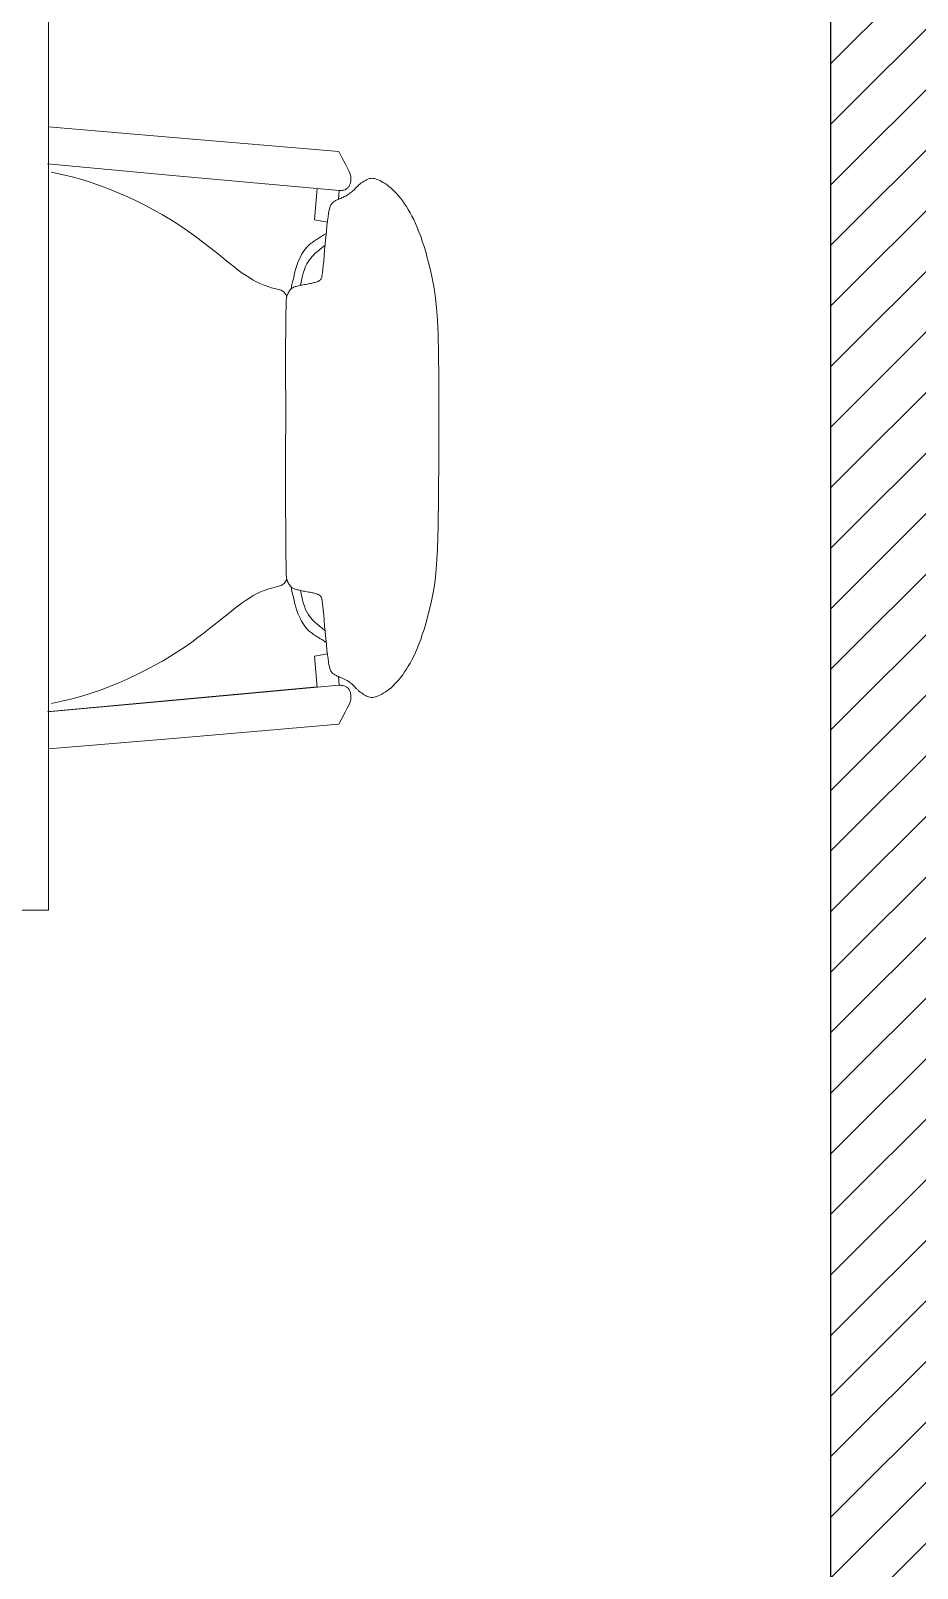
# Model space of a CAD drawing. Header units: millimetres. Extents: x 5985 to 6342, y 1020 to 1088.
# Drawn here: x 6202.399 to 6203.056, y 1072.918 to 1074.057 of the extents above; entities that cross this region are included whole.
import ezdxf

# ---------------------------------------------------------------- set-up
doc = ezdxf.new("R2010")
doc.units = ezdxf.units.MM
doc.layers.add('07_CIVIL VISTAS MEDIA', color=251, linetype='Continuous', lineweight=5)
doc.layers.add('MISC MUEBLES', color=143, linetype='Continuous', lineweight=9)
doc.layers.add('Paredes', color=250, linetype='Continuous')
pattern_1 = [(45, (5258.260476, 1146.36072), (-0.0224506403, 0.0224506403), [])]

msp = doc.modelspace()

# ---------------------------------------------------------------- hatches: boundary and pattern name
at = {"layer": '07_CIVIL VISTAS MEDIA'}
h = msp.add_hatch(dxfattribs=at)
h.set_pattern_fill('ANSI31', color=18, scale=0.01)
h.set_pattern_definition(pattern_1)
h.paths.add_polyline_path([(6207.0921, 1076.2347), (6205.9917, 1076.2347), (6205.9917, 1075.2347), (6206.0917, 1075.2347), (6206.0917, 1076.0347), (6207.0921, 1076.0347)])
h.paths.add_polyline_path([(6209.5917, 1074.4599), (6209.3917, 1074.4599), (6209.3917, 1072.185), (6209.5917, 1072.185)])
h.paths.add_polyline_path([(6213.4102, 1070.7347), (6212.9917, 1070.7347), (6212.9917, 1072.9774), (6212.9808, 1072.9774, -0.414214), (6212.976, 1072.9822), (6212.976, 1073.0538), (6212.9855, 1073.0538), (6212.9855, 1072.987), (6212.9917, 1072.987), (6212.9917, 1073.8347), (6212.8917, 1073.8347), (6212.8917, 1070.7347), (6211.8432, 1070.7347), (6211.8432, 1070.4347), (6213.4102, 1070.4347)])
h.paths.add_polyline_path([(6212.0032, 1070.5947), (6212.0032, 1070.6347), (6213.2502, 1070.6347), (6213.2502, 1070.5947)], flags=16)
h.paths.add_polyline_path([(6210.2432, 1070.7347), (6209.5917, 1070.7347), (6209.5917, 1071.085), (6209.3917, 1071.085), (6209.3917, 1070.7347), (6208.6762, 1070.7347), (6208.6762, 1070.4347), (6210.2432, 1070.4347)])
h.paths.add_polyline_path([(6210.0832, 1070.6347), (6210.0832, 1070.5947), (6208.8162, 1070.5947), (6208.8162, 1070.6347)], flags=16)
h.paths.add_polyline_path([(6205.1917, 1076.2347), (6204.9917, 1076.2347), (6204.9917, 1076.0347), (6205.0917, 1076.0347), (6205.0917, 1075.2347), (6205.1917, 1075.2347)])
h.paths.add_polyline_path([(6205.174, 1075.4187), (6205.1848, 1075.4187), (6205.1848, 1075.3381, -1), (6205.174, 1075.3381)], flags=16)
h.paths.add_polyline_path([(6203.9917, 1076.2347), (6201.6921, 1076.2347), (6201.6921, 1076.0347), (6202.9917, 1076.0347), (6202.9917, 1075.0599), (6203.1917, 1075.0599), (6203.1917, 1076.0347), (6203.9917, 1076.0347)])
h.paths.add_polyline_path([(6200.6921, 1076.2347), (6199.5917, 1076.2347), (6199.5917, 1075.2347), (6199.6917, 1075.2347), (6199.6917, 1076.0347), (6200.6921, 1076.0347)])
h.paths.add_polyline_path([(6198.7917, 1076.2347), (6198.5917, 1076.2347), (6198.5917, 1076.0347), (6198.6917, 1076.0347), (6198.6917, 1075.2347), (6198.7917, 1075.2347), (6198.7917, 1075.3328), (6198.7794, 1075.3328, -0.414214), (6198.774, 1075.3381), (6198.774, 1075.4187), (6198.7848, 1075.4187), (6198.7848, 1075.3435), (6198.7917, 1075.3435)])
h.paths.add_polyline_path([(6200.7422, 1070.7347), (6199.6917, 1070.7347), (6199.6917, 1073.8347), (6199.5917, 1073.8347), (6199.5917, 1072.987), (6199.5978, 1072.987), (6199.5978, 1073.0538), (6199.6074, 1073.0538), (6199.6074, 1072.9822, -0.414214), (6199.6026, 1072.9774), (6199.5917, 1072.9774), (6199.5917, 1070.7347), (6199.1752, 1070.7347), (6199.1752, 1070.4347), (6200.7422, 1070.4347)])
h.paths.add_polyline_path([(6200.5822, 1070.6347), (6200.5822, 1070.5947), (6199.3352, 1070.5947), (6199.3352, 1070.6347)], flags=16)
h = msp.add_hatch(dxfattribs=at)
h.set_pattern_fill('ANSI31', color=18, scale=0.01)
h.set_pattern_definition(pattern_1)
h.paths.add_polyline_path([(6196.5917, 1071.2847), (6195.4917, 1071.2847), (6195.4917, 1071.2347), (6195.4917, 1071.1847), (6195.4917, 1071.0847), (6196.4917, 1071.0847), (6196.4917, 1070.4347), (6196.7917, 1070.4347), (6197.5752, 1070.4347), (6197.5752, 1070.7347), (6196.7917, 1070.7347), (6196.7917, 1071.0861), (6196.6917, 1071.0861), (6196.6917, 1070.6347), (6197.4152, 1070.6347), (6197.4152, 1070.5947), (6196.6517, 1070.5947), (6196.6517, 1071.0861), (6196.5917, 1071.0861)])
h.paths.add_polyline_path([(6203.9092, 1070.7347), (6203.1917, 1070.7347), (6203.1917, 1071.085), (6202.9917, 1071.085), (6202.9917, 1070.7347), (6202.3422, 1070.7347), (6202.3422, 1070.4347), (6203.9092, 1070.4347)])
h.paths.add_polyline_path([(6202.5022, 1070.5947), (6202.5022, 1070.6347), (6203.7492, 1070.6347), (6203.7492, 1070.5947)], flags=16)
h.paths.add_polyline_path([(6203.1917, 1074.4599), (6202.9917, 1074.4599), (6202.9917, 1072.185), (6203.1917, 1072.185)])
h.paths.add_polyline_path([(6196.9937, 1074.4347), (6196.9937, 1074.8347), (6197.4917, 1074.8347), (6197.4917, 1074.4347), (6196.9952, 1074.4347)], flags=17)
h.paths.add_polyline_path([(6196.7917, 1074.4347), (6196.7917, 1074.4599), (6196.5917, 1074.4599), (6196.5917, 1072.185), (6196.7917, 1072.185), (6196.7917, 1074.3347), (6198.6917, 1074.3347), (6198.6917, 1073.7347), (6198.7917, 1073.7347), (6198.7917, 1073.7646), (6198.7917, 1074.5347), (6198.7617, 1074.5347), (6198.7617, 1073.9347), (6198.7217, 1073.9347), (6198.7217, 1074.5347), (6198.6917, 1074.5347), (6198.6917, 1074.4347), (6197.5917, 1074.4347), (6197.5917, 1074.9347), (6196.7917, 1074.9347), (6196.7917, 1074.8347), (6196.9937, 1074.8347), (6196.9937, 1074.4347)])

# ---------------------------------------------------------------- linework, layer by layer
at = {"layer": 'MISC MUEBLES'}
for p in [(6202.4117, 1074.1055), (6201.0117, 1073.4055)]:
    msp.add_line(p, (6202.4117, 1073.4055), dxfattribs=at)
at = {"layer": 'MISC MUEBLES', "linetype": 'Continuous'}
for p, q in [((6202.5041, 1073.9783), (6202.4117, 1073.9861)), ((6202.6269, 1073.9679), (6202.5041, 1073.9783)), ((6202.6295, 1073.963), (6202.6269, 1073.9679)), ((6202.4109, 1073.9587), (6202.5037, 1073.9502)), ((6202.6316, 1073.959), (6202.6295, 1073.963)), ((6202.6332, 1073.9559), (6202.6316, 1073.959)), ((6202.6343, 1073.9536), (6202.6332, 1073.9559)), ((6202.635, 1073.9519), (6202.6343, 1073.9536)), ((6202.4217, 1073.9508), (6202.414, 1073.9525)), ((6202.4292, 1073.949), (6202.4217, 1073.9508)), ((6202.4363, 1073.947), (6202.4292, 1073.949)), ((6202.4433, 1073.9449), (6202.4363, 1073.947)), ((6202.4502, 1073.9425), (6202.4433, 1073.9449)), ((6202.457, 1073.9399), (6202.4502, 1073.9425)), ((6202.5037, 1073.9502), (6202.6271, 1073.9389)), ((6202.6342, 1073.9416), (6202.6345, 1073.942)), ((6202.6345, 1073.942), (6202.6347, 1073.9424)), ((6202.6347, 1073.9424), (6202.6349, 1073.9428)), ((6202.6349, 1073.9428), (6202.6351, 1073.9433)), ((6202.6355, 1073.9505), (6202.635, 1073.9519)), ((6202.6351, 1073.9433), (6202.6353, 1073.9438)), ((6202.6353, 1073.9438), (6202.6355, 1073.9444)), ((6202.6357, 1073.9495), (6202.6355, 1073.9505)), ((6202.6355, 1073.9444), (6202.6356, 1073.945)), ((6202.6356, 1073.945), (6202.6357, 1073.9457)), ((6202.6358, 1073.9487), (6202.6357, 1073.9495)), ((6202.6357, 1073.9457), (6202.6358, 1073.9464)), ((6202.6359, 1073.9479), (6202.6358, 1073.9487)), ((6202.6358, 1073.9464), (6202.6359, 1073.9471)), ((6202.6359, 1073.9471), (6202.6359, 1073.9479)), ((6202.6409, 1073.9422), (6202.6401, 1073.9415)), ((6202.6416, 1073.9429), (6202.6409, 1073.9422)), ((6202.6424, 1073.9436), (6202.6416, 1073.9429)), ((6202.6433, 1073.9443), (6202.6424, 1073.9436)), ((6202.6441, 1073.9449), (6202.6433, 1073.9443)), ((6202.6449, 1073.9455), (6202.6441, 1073.9449)), ((6202.6458, 1073.946), (6202.6449, 1073.9455)), ((6202.6466, 1073.9465), (6202.6458, 1073.946)), ((6202.6475, 1073.9469), (6202.6466, 1073.9465)), ((6202.6483, 1073.9473), (6202.6475, 1073.9469)), ((6202.649, 1073.9476), (6202.6483, 1073.9473)), ((6202.6498, 1073.9478), (6202.649, 1073.9476)), ((6202.6506, 1073.9479), (6202.6498, 1073.9478)), ((6202.6514, 1073.948), (6202.6506, 1073.9479)), ((6202.6522, 1073.9479), (6202.6514, 1073.948)), ((6202.653, 1073.9478), (6202.6522, 1073.9479)), ((6202.654, 1073.9476), (6202.653, 1073.9478)), ((6202.655, 1073.9472), (6202.654, 1073.9476)), ((6202.6561, 1073.9468), (6202.655, 1073.9472)), ((6202.6573, 1073.9463), (6202.6561, 1073.9468)), ((6202.6586, 1073.9457), (6202.6573, 1073.9463)), ((6202.6599, 1073.9449), (6202.6586, 1073.9457)), ((6202.6613, 1073.9441), (6202.6599, 1073.9449)), ((6202.6627, 1073.9431), (6202.6613, 1073.9441)), ((6202.6641, 1073.942), (6202.6627, 1073.9431)), ((6202.6656, 1073.9408), (6202.6641, 1073.942)), ((6202.4638, 1073.9371), (6202.457, 1073.9399)), ((6202.4705, 1073.9342), (6202.4638, 1073.9371)), ((6202.4772, 1073.931), (6202.4705, 1073.9342)), ((6202.4837, 1073.9278), (6202.4772, 1073.931)), ((6202.6108, 1073.9405), (6202.6088, 1073.9173)), ((6202.6234, 1073.9308), (6202.6229, 1073.9305)), ((6202.6239, 1073.9311), (6202.6234, 1073.9308)), ((6202.6245, 1073.9315), (6202.6239, 1073.9311)), ((6202.6251, 1073.9318), (6202.6245, 1073.9315)), ((6202.6258, 1073.9321), (6202.6251, 1073.9318)), ((6202.6265, 1073.9324), (6202.6258, 1073.9321)), ((6202.6272, 1073.9327), (6202.6265, 1073.9324)), ((6202.6267, 1073.9325), (6202.6272, 1073.9389)), ((6202.6271, 1073.9389), (6202.6281, 1073.9389)), ((6202.628, 1073.9331), (6202.6272, 1073.9327)), ((6202.6288, 1073.9334), (6202.628, 1073.9331)), ((6202.6281, 1073.9389), (6202.629, 1073.939)), ((6202.6295, 1073.9337), (6202.6288, 1073.9334)), ((6202.629, 1073.939), (6202.6299, 1073.9391)), ((6202.6303, 1073.9341), (6202.6295, 1073.9337)), ((6202.6299, 1073.9391), (6202.6306, 1073.9393)), ((6202.631, 1073.9344), (6202.6303, 1073.9341)), ((6202.6306, 1073.9393), (6202.6313, 1073.9395)), ((6202.6318, 1073.9347), (6202.631, 1073.9344)), ((6202.6313, 1073.9395), (6202.6318, 1073.9398)), ((6202.6318, 1073.9398), (6202.6324, 1073.9401)), ((6202.6325, 1073.9351), (6202.6318, 1073.9347)), ((6202.6324, 1073.9401), (6202.6328, 1073.9403)), ((6202.6332, 1073.9355), (6202.6325, 1073.9351)), ((6202.6328, 1073.9403), (6202.6332, 1073.9406)), ((6202.6332, 1073.9406), (6202.6336, 1073.9409)), ((6202.6339, 1073.9359), (6202.6332, 1073.9355)), ((6202.6336, 1073.9409), (6202.6339, 1073.9412)), ((6202.6339, 1073.9412), (6202.6342, 1073.9416)), ((6202.6345, 1073.9364), (6202.6339, 1073.9359)), ((6202.6352, 1073.9369), (6202.6345, 1073.9364)), ((6202.6359, 1073.9374), (6202.6352, 1073.9369)), ((6202.6366, 1073.938), (6202.6359, 1073.9374)), ((6202.6373, 1073.9387), (6202.6366, 1073.938)), ((6202.638, 1073.9393), (6202.6373, 1073.9387)), ((6202.6387, 1073.94), (6202.638, 1073.9393)), ((6202.6394, 1073.9408), (6202.6387, 1073.94)), ((6202.6401, 1073.9415), (6202.6394, 1073.9408)), ((6202.667, 1073.9395), (6202.6656, 1073.9408)), ((6202.6685, 1073.938), (6202.667, 1073.9395)), ((6202.6699, 1073.9364), (6202.6685, 1073.938)), ((6202.6714, 1073.9348), (6202.6699, 1073.9364)), ((6202.6728, 1073.933), (6202.6714, 1073.9348)), ((6202.6743, 1073.9311), (6202.6728, 1073.933)), ((6202.6757, 1073.9291), (6202.6743, 1073.9311)), ((6202.49, 1073.9244), (6202.4837, 1073.9278)), ((6202.4962, 1073.921), (6202.49, 1073.9244)), ((6202.5021, 1073.9174), (6202.4962, 1073.921)), ((6202.6189, 1073.9194), (6202.6185, 1073.9164)), ((6202.6192, 1073.9218), (6202.6189, 1073.9194)), ((6202.6196, 1073.9237), (6202.6192, 1073.9218)), ((6202.6199, 1073.9252), (6202.6196, 1073.9237)), ((6202.6202, 1073.9264), (6202.6199, 1073.9252)), ((6202.6205, 1073.9272), (6202.6202, 1073.9264)), ((6202.6208, 1073.9279), (6202.6205, 1073.9272)), ((6202.6211, 1073.9284), (6202.6208, 1073.9279)), ((6202.6214, 1073.9289), (6202.6211, 1073.9284)), ((6202.6217, 1073.9293), (6202.6214, 1073.9289)), ((6202.6221, 1073.9297), (6202.6217, 1073.9293)), ((6202.6225, 1073.9301), (6202.6221, 1073.9297)), ((6202.6229, 1073.9305), (6202.6225, 1073.9301)), ((6202.6771, 1073.927), (6202.6757, 1073.9291)), ((6202.6784, 1073.9248), (6202.6771, 1073.927)), ((6202.6798, 1073.9224), (6202.6784, 1073.9248)), ((6202.6811, 1073.92), (6202.6798, 1073.9224)), ((6202.6824, 1073.9174), (6202.6811, 1073.92)), ((6202.5077, 1073.9139), (6202.5021, 1073.9174)), ((6202.513, 1073.9104), (6202.5077, 1073.9139)), ((6202.518, 1073.9069), (6202.513, 1073.9104)), ((6202.6088, 1073.9173), (6202.6184, 1073.9156)), ((6202.6177, 1073.9087), (6202.6173, 1073.9043)), ((6202.6181, 1073.9128), (6202.6177, 1073.9087)), ((6202.6185, 1073.9164), (6202.6181, 1073.9128)), ((6202.6837, 1073.9146), (6202.6824, 1073.9174)), ((6202.685, 1073.9116), (6202.6837, 1073.9146)), ((6202.6863, 1073.9084), (6202.685, 1073.9116)), ((6202.6876, 1073.905), (6202.6863, 1073.9084)), ((6202.5227, 1073.9034), (6202.518, 1073.9069)), ((6202.5272, 1073.9), (6202.5227, 1073.9034)), ((6202.5314, 1073.8967), (6202.5272, 1073.9)), ((6202.5354, 1073.8935), (6202.5314, 1073.8967)), ((6202.6033, 1073.897), (6202.6022, 1073.8958)), ((6202.6043, 1073.898), (6202.6033, 1073.897)), ((6202.6053, 1073.899), (6202.6043, 1073.898)), ((6202.6063, 1073.8998), (6202.6053, 1073.899)), ((6202.6073, 1073.9005), (6202.6063, 1073.8998)), ((6202.6082, 1073.9012), (6202.6073, 1073.9005)), ((6202.609, 1073.9017), (6202.6082, 1073.9012)), ((6202.6097, 1073.9022), (6202.609, 1073.9017)), ((6202.6104, 1073.9026), (6202.6097, 1073.9022)), ((6202.6109, 1073.903), (6202.6104, 1073.9026)), ((6202.6116, 1073.9033), (6202.6109, 1073.903)), ((6202.6123, 1073.9038), (6202.6116, 1073.9033)), ((6202.6132, 1073.9044), (6202.6123, 1073.9038)), ((6202.6145, 1073.8967), (6202.6126, 1073.8951)), ((6202.6143, 1073.9051), (6202.6132, 1073.9044)), ((6202.6157, 1073.906), (6202.6143, 1073.9051)), ((6202.6167, 1073.8985), (6202.6145, 1073.8967)), ((6202.6176, 1073.9072), (6202.6157, 1073.906)), ((6202.6169, 1073.8997), (6202.6164, 1073.8951)), ((6202.6173, 1073.9043), (6202.6169, 1073.8997)), ((6202.6888, 1073.9014), (6202.6876, 1073.905)), ((6202.6901, 1073.8975), (6202.6888, 1073.9014)), ((6202.6913, 1073.8934), (6202.6901, 1073.8975)), ((6202.5391, 1073.8905), (6202.5354, 1073.8935)), ((6202.5427, 1073.8876), (6202.5391, 1073.8905)), ((6202.5461, 1073.8849), (6202.5427, 1073.8876)), ((6202.5966, 1073.8856), (6202.5958, 1073.8834)), ((6202.5975, 1073.8877), (6202.5966, 1073.8856)), ((6202.5984, 1073.8896), (6202.5975, 1073.8877)), ((6202.5993, 1073.8914), (6202.5984, 1073.8896)), ((6202.6002, 1073.893), (6202.5993, 1073.8914)), ((6202.6012, 1073.8944), (6202.6002, 1073.893)), ((6202.6022, 1073.8958), (6202.6012, 1073.8944)), ((6202.6042, 1073.8862), (6202.6032, 1073.8846)), ((6202.6052, 1073.8876), (6202.6042, 1073.8862)), ((6202.6061, 1073.8889), (6202.6052, 1073.8876)), ((6202.6072, 1073.8901), (6202.6061, 1073.8889)), ((6202.6083, 1073.8913), (6202.6072, 1073.8901)), ((6202.6095, 1073.8925), (6202.6083, 1073.8913)), ((6202.611, 1073.8938), (6202.6095, 1073.8925)), ((6202.6126, 1073.8951), (6202.611, 1073.8938)), ((6202.6157, 1073.8867), (6202.6153, 1073.8833)), ((6202.616, 1073.8907), (6202.6157, 1073.8867)), ((6202.6164, 1073.8951), (6202.616, 1073.8907)), ((6202.6925, 1073.8891), (6202.6913, 1073.8934)), ((6202.6937, 1073.8846), (6202.6925, 1073.8891)), ((6202.5493, 1073.8823), (6202.5461, 1073.8849)), ((6202.5524, 1073.88), (6202.5493, 1073.8823)), ((6202.5553, 1073.8778), (6202.5524, 1073.88)), ((6202.5582, 1073.8759), (6202.5553, 1073.8778)), ((6202.5609, 1073.8741), (6202.5582, 1073.8759)), ((6202.5635, 1073.8725), (6202.5609, 1073.8741)), ((6202.5932, 1073.8736), (6202.5927, 1073.8712)), ((6202.5937, 1073.8761), (6202.5932, 1073.8736)), ((6202.5944, 1073.8786), (6202.5937, 1073.8761)), ((6202.5951, 1073.8811), (6202.5944, 1073.8786)), ((6202.5958, 1073.8834), (6202.5951, 1073.8811)), ((6202.5997, 1073.8747), (6202.5989, 1073.871)), ((6202.6005, 1073.8778), (6202.5997, 1073.8747)), ((6202.6014, 1073.8804), (6202.6005, 1073.8778)), ((6202.6023, 1073.8827), (6202.6014, 1073.8804)), ((6202.6032, 1073.8846), (6202.6023, 1073.8827)), ((6202.614, 1073.8739), (6202.6138, 1073.8735)), ((6202.6142, 1073.8745), (6202.614, 1073.8739)), ((6202.6143, 1073.8753), (6202.6142, 1073.8745)), ((6202.6145, 1073.8766), (6202.6143, 1073.8753)), ((6202.6148, 1073.8782), (6202.6145, 1073.8766)), ((6202.615, 1073.8804), (6202.6148, 1073.8782)), ((6202.6153, 1073.8833), (6202.615, 1073.8804)), ((6202.6948, 1073.8799), (6202.6937, 1073.8846)), ((6202.6958, 1073.8751), (6202.6948, 1073.8799)), ((6202.6968, 1073.8702), (6202.6958, 1073.8751)), ((6202.566, 1073.8712), (6202.5635, 1073.8725)), ((6202.5684, 1073.87), (6202.566, 1073.8712)), ((6202.5708, 1073.869), (6202.5684, 1073.87)), ((6202.573, 1073.8682), (6202.5708, 1073.869)), ((6202.5751, 1073.8675), (6202.573, 1073.8682)), ((6202.5771, 1073.8669), (6202.5751, 1073.8675)), ((6202.5789, 1073.8664), (6202.5771, 1073.8669)), ((6202.5805, 1073.866), (6202.5789, 1073.8664)), ((6202.5819, 1073.8656), (6202.5805, 1073.866)), ((6202.5831, 1073.8653), (6202.5819, 1073.8656)), ((6202.5841, 1073.865), (6202.5831, 1073.8653)), ((6202.5849, 1073.8646), (6202.5841, 1073.865)), ((6202.5857, 1073.8641), (6202.5849, 1073.8646)), ((6202.5863, 1073.8635), (6202.5857, 1073.8641)), ((6202.587, 1073.8628), (6202.5863, 1073.8635)), ((6202.5877, 1073.8618), (6202.587, 1073.8628)), ((6202.5891, 1073.8624), (6202.5888, 1073.8616)), ((6202.5895, 1073.8632), (6202.5891, 1073.8624)), ((6202.5899, 1073.8639), (6202.5895, 1073.8632)), ((6202.5904, 1073.8646), (6202.5899, 1073.8639)), ((6202.5908, 1073.8652), (6202.5904, 1073.8646)), ((6202.5913, 1073.8657), (6202.5908, 1073.8652)), ((6202.5918, 1073.8662), (6202.5913, 1073.8657)), ((6202.5919, 1073.8675), (6202.5917, 1073.8662)), ((6202.5917, 1073.8662), (6202.5917, 1073.866)), ((6202.5923, 1073.8666), (6202.5918, 1073.8662)), ((6202.5922, 1073.8692), (6202.5919, 1073.8675)), ((6202.5927, 1073.8712), (6202.5922, 1073.8692)), ((6202.5929, 1073.8669), (6202.5923, 1073.8666)), ((6202.5934, 1073.8672), (6202.5929, 1073.8669)), ((6202.594, 1073.8675), (6202.5934, 1073.8672)), ((6202.5946, 1073.8677), (6202.594, 1073.8675)), ((6202.5953, 1073.8679), (6202.5946, 1073.8677)), ((6202.596, 1073.8681), (6202.5953, 1073.8679)), ((6202.5968, 1073.8683), (6202.596, 1073.8681)), ((6202.5977, 1073.8685), (6202.5968, 1073.8683)), ((6202.5986, 1073.8687), (6202.5977, 1073.8685)), ((6202.5989, 1073.871), (6202.5985, 1073.8687)), ((6202.5995, 1073.8689), (6202.5986, 1073.8687)), ((6202.6005, 1073.8691), (6202.5995, 1073.8689)), ((6202.6015, 1073.8692), (6202.6005, 1073.8691)), ((6202.6025, 1073.8694), (6202.6015, 1073.8692)), ((6202.6035, 1073.8696), (6202.6025, 1073.8694)), ((6202.6045, 1073.8698), (6202.6035, 1073.8696)), ((6202.6054, 1073.8699), (6202.6045, 1073.8698)), ((6202.6063, 1073.8701), (6202.6054, 1073.8699)), ((6202.6072, 1073.8703), (6202.6063, 1073.8701)), ((6202.608, 1073.8705), (6202.6072, 1073.8703)), ((6202.6088, 1073.8707), (6202.608, 1073.8705)), ((6202.6095, 1073.8708), (6202.6088, 1073.8707)), ((6202.6102, 1073.871), (6202.6095, 1073.8708)), ((6202.6108, 1073.8712), (6202.6102, 1073.871)), ((6202.6113, 1073.8714), (6202.6108, 1073.8712)), ((6202.6117, 1073.8716), (6202.6113, 1073.8714)), ((6202.6122, 1073.8719), (6202.6117, 1073.8716)), ((6202.6125, 1073.8721), (6202.6122, 1073.8719)), ((6202.6128, 1073.8724), (6202.6125, 1073.8721)), ((6202.6131, 1073.8726), (6202.6128, 1073.8724)), ((6202.6134, 1073.8729), (6202.6131, 1073.8726)), ((6202.6136, 1073.8732), (6202.6134, 1073.8729)), ((6202.6138, 1073.8735), (6202.6136, 1073.8732)), ((6202.6978, 1073.865), (6202.6968, 1073.8702)), ((6202.6986, 1073.8592), (6202.6978, 1073.865)), ((6202.5885, 1073.8606), (6202.5877, 1073.8618)), ((6202.5878, 1073.8536), (6202.5877, 1073.8471)), ((6202.588, 1073.8574), (6202.5878, 1073.8536)), ((6202.5882, 1073.8595), (6202.588, 1073.8574)), ((6202.5885, 1073.8606), (6202.5882, 1073.8595)), ((6202.5888, 1073.8616), (6202.5885, 1073.8606)), ((6202.6993, 1073.8521), (6202.6986, 1073.8592)), ((6202.7, 1073.8432), (6202.6993, 1073.8521)), ((6202.5877, 1073.8471), (6202.5876, 1073.8372)), ((6202.7005, 1073.8319), (6202.7, 1073.8432)), ((6202.5876, 1073.8372), (6202.5875, 1073.8229)), ((6202.7008, 1073.8177), (6202.7005, 1073.8319)), ((6202.5875, 1073.8229), (6202.5875, 1073.8035)), ((6202.701, 1073.8), (6202.7008, 1073.8177)), ((6202.5875, 1073.8035), (6202.5876, 1073.778)), ((6202.701, 1073.7782), (6202.701, 1073.8)), ((6202.5875, 1073.7377), (6202.5876, 1073.778)), ((6202.701, 1073.7782), (6202.701, 1073.7415)), ((6202.5875, 1073.7071), (6202.5875, 1073.7377)), ((6202.701, 1073.7415), (6202.7008, 1073.7125)), ((6202.5876, 1073.6849), (6202.5875, 1073.7071)), ((6202.7008, 1073.7125), (6202.7005, 1073.6902)), ((6202.5877, 1073.6696), (6202.5876, 1073.6849)), ((6202.7005, 1073.6902), (6202.7, 1073.6735)), ((6202.5878, 1073.6599), (6202.5877, 1073.6696)), ((6202.7, 1073.6735), (6202.6993, 1073.6614)), ((6202.588, 1073.6544), (6202.5878, 1073.6599)), ((6202.6993, 1073.6614), (6202.6986, 1073.6526)), ((6202.5819, 1073.6455), (6202.5831, 1073.6458)), ((6202.5831, 1073.6458), (6202.5841, 1073.6461)), ((6202.5841, 1073.6461), (6202.5849, 1073.6465)), ((6202.5849, 1073.6465), (6202.5857, 1073.647)), ((6202.5857, 1073.647), (6202.5863, 1073.6476)), ((6202.5863, 1073.6476), (6202.587, 1073.6483)), ((6202.587, 1073.6483), (6202.5877, 1073.6493)), ((6202.5877, 1073.6493), (6202.5885, 1073.6505)), ((6202.5882, 1073.6517), (6202.588, 1073.6544)), ((6202.5885, 1073.6504), (6202.5882, 1073.6517)), ((6202.5888, 1073.6495), (6202.5885, 1073.6504)), ((6202.5891, 1073.6487), (6202.5888, 1073.6495)), ((6202.5895, 1073.6479), (6202.5891, 1073.6487)), ((6202.5899, 1073.6471), (6202.5895, 1073.6479)), ((6202.5904, 1073.6465), (6202.5899, 1073.6471)), ((6202.5908, 1073.6459), (6202.5904, 1073.6465)), ((6202.5913, 1073.6454), (6202.5908, 1073.6459)), ((6202.6978, 1073.6461), (6202.6968, 1073.6409)), ((6202.6986, 1073.6526), (6202.6978, 1073.6461)), ((6202.5553, 1073.6333), (6202.5582, 1073.6352)), ((6202.5582, 1073.6352), (6202.5609, 1073.637)), ((6202.5609, 1073.637), (6202.5635, 1073.6386)), ((6202.5635, 1073.6386), (6202.566, 1073.6399)), ((6202.566, 1073.6399), (6202.5684, 1073.6411)), ((6202.5684, 1073.6411), (6202.5708, 1073.6421)), ((6202.5708, 1073.6421), (6202.573, 1073.6429)), ((6202.573, 1073.6429), (6202.5751, 1073.6436)), ((6202.5751, 1073.6436), (6202.5771, 1073.6442)), ((6202.5771, 1073.6442), (6202.5789, 1073.6447)), ((6202.5789, 1073.6447), (6202.5805, 1073.6451)), ((6202.5805, 1073.6451), (6202.5819, 1073.6455)), ((6202.5918, 1073.6449), (6202.5913, 1073.6454)), ((6202.5917, 1073.6449), (6202.5917, 1073.6451)), ((6202.5919, 1073.6436), (6202.5917, 1073.6449)), ((6202.5923, 1073.6445), (6202.5918, 1073.6449)), ((6202.5922, 1073.6419), (6202.5919, 1073.6436)), ((6202.5927, 1073.6398), (6202.5922, 1073.6419)), ((6202.5929, 1073.6442), (6202.5923, 1073.6445)), ((6202.5932, 1073.6375), (6202.5927, 1073.6398)), ((6202.5934, 1073.6439), (6202.5929, 1073.6442)), ((6202.5937, 1073.635), (6202.5932, 1073.6375)), ((6202.594, 1073.6436), (6202.5934, 1073.6439)), ((6202.5944, 1073.6325), (6202.5937, 1073.635)), ((6202.5946, 1073.6434), (6202.594, 1073.6436)), ((6202.5953, 1073.6431), (6202.5946, 1073.6434)), ((6202.596, 1073.6429), (6202.5953, 1073.6431)), ((6202.5968, 1073.6428), (6202.596, 1073.6429)), ((6202.5977, 1073.6426), (6202.5968, 1073.6428)), ((6202.5986, 1073.6424), (6202.5977, 1073.6426)), ((6202.5989, 1073.6401), (6202.5985, 1073.6424)), ((6202.5995, 1073.6422), (6202.5986, 1073.6424)), ((6202.5997, 1073.6364), (6202.5989, 1073.6401)), ((6202.6005, 1073.642), (6202.5995, 1073.6422)), ((6202.6005, 1073.6333), (6202.5997, 1073.6364)), ((6202.6015, 1073.6418), (6202.6005, 1073.642)), ((6202.6025, 1073.6417), (6202.6015, 1073.6418)), ((6202.6035, 1073.6415), (6202.6025, 1073.6417)), ((6202.6045, 1073.6413), (6202.6035, 1073.6415)), ((6202.6054, 1073.6411), (6202.6045, 1073.6413)), ((6202.6063, 1073.641), (6202.6054, 1073.6411)), ((6202.6072, 1073.6408), (6202.6063, 1073.641)), ((6202.608, 1073.6406), (6202.6072, 1073.6408)), ((6202.6088, 1073.6404), (6202.608, 1073.6406)), ((6202.6095, 1073.6402), (6202.6088, 1073.6404)), ((6202.6102, 1073.64), (6202.6095, 1073.6402)), ((6202.6108, 1073.6398), (6202.6102, 1073.64)), ((6202.6113, 1073.6396), (6202.6108, 1073.6398)), ((6202.6117, 1073.6394), (6202.6113, 1073.6396)), ((6202.6122, 1073.6392), (6202.6117, 1073.6394)), ((6202.6125, 1073.639), (6202.6122, 1073.6392)), ((6202.6128, 1073.6387), (6202.6125, 1073.639)), ((6202.6131, 1073.6385), (6202.6128, 1073.6387)), ((6202.6134, 1073.6382), (6202.6131, 1073.6385)), ((6202.6136, 1073.6379), (6202.6134, 1073.6382)), ((6202.6138, 1073.6376), (6202.6136, 1073.6379)), ((6202.614, 1073.6372), (6202.6138, 1073.6376)), ((6202.6142, 1073.6366), (6202.614, 1073.6372)), ((6202.6143, 1073.6357), (6202.6142, 1073.6366)), ((6202.6145, 1073.6345), (6202.6143, 1073.6357)), ((6202.6148, 1073.6328), (6202.6145, 1073.6345)), ((6202.6958, 1073.636), (6202.6948, 1073.6312)), ((6202.6968, 1073.6409), (6202.6958, 1073.636)), ((6202.5391, 1073.6206), (6202.5427, 1073.6235)), ((6202.5427, 1073.6235), (6202.5461, 1073.6262)), ((6202.5461, 1073.6262), (6202.5493, 1073.6288)), ((6202.5493, 1073.6288), (6202.5524, 1073.6311)), ((6202.5524, 1073.6311), (6202.5553, 1073.6333)), ((6202.5951, 1073.63), (6202.5944, 1073.6325)), ((6202.5958, 1073.6277), (6202.5951, 1073.63)), ((6202.5966, 1073.6254), (6202.5958, 1073.6277)), ((6202.5975, 1073.6234), (6202.5966, 1073.6254)), ((6202.5984, 1073.6215), (6202.5975, 1073.6234)), ((6202.6014, 1073.6307), (6202.6005, 1073.6333)), ((6202.6023, 1073.6284), (6202.6014, 1073.6307)), ((6202.6032, 1073.6265), (6202.6023, 1073.6284)), ((6202.6042, 1073.6249), (6202.6032, 1073.6265)), ((6202.6052, 1073.6234), (6202.6042, 1073.6249)), ((6202.6061, 1073.6222), (6202.6052, 1073.6234)), ((6202.615, 1073.6306), (6202.6148, 1073.6328)), ((6202.6153, 1073.6278), (6202.615, 1073.6306)), ((6202.6157, 1073.6243), (6202.6153, 1073.6278)), ((6202.616, 1073.6203), (6202.6157, 1073.6243)), ((6202.6937, 1073.6265), (6202.6925, 1073.622)), ((6202.6948, 1073.6312), (6202.6937, 1073.6265)), ((6202.5272, 1073.6111), (6202.5314, 1073.6144)), ((6202.5314, 1073.6144), (6202.5354, 1073.6176)), ((6202.5354, 1073.6176), (6202.5391, 1073.6206)), ((6202.5993, 1073.6197), (6202.5984, 1073.6215)), ((6202.6002, 1073.6181), (6202.5993, 1073.6197)), ((6202.6012, 1073.6166), (6202.6002, 1073.6181)), ((6202.6022, 1073.6153), (6202.6012, 1073.6166)), ((6202.6033, 1073.6141), (6202.6022, 1073.6153)), ((6202.6043, 1073.613), (6202.6033, 1073.6141)), ((6202.6053, 1073.6121), (6202.6043, 1073.613)), ((6202.6063, 1073.6113), (6202.6053, 1073.6121)), ((6202.6072, 1073.6209), (6202.6061, 1073.6222)), ((6202.6083, 1073.6198), (6202.6072, 1073.6209)), ((6202.6095, 1073.6186), (6202.6083, 1073.6198)), ((6202.611, 1073.6173), (6202.6095, 1073.6186)), ((6202.6126, 1073.6159), (6202.611, 1073.6173)), ((6202.6145, 1073.6144), (6202.6126, 1073.6159)), ((6202.6167, 1073.6126), (6202.6145, 1073.6144)), ((6202.6164, 1073.616), (6202.616, 1073.6203)), ((6202.6169, 1073.6114), (6202.6164, 1073.616)), ((6202.6173, 1073.6068), (6202.6169, 1073.6114)), ((6202.6901, 1073.6136), (6202.6888, 1073.6097)), ((6202.6913, 1073.6177), (6202.6901, 1073.6136)), ((6202.6925, 1073.622), (6202.6913, 1073.6177)), ((6202.5077, 1073.5972), (6202.513, 1073.6007)), ((6202.513, 1073.6007), (6202.518, 1073.6042)), ((6202.518, 1073.6042), (6202.5227, 1073.6077)), ((6202.5227, 1073.6077), (6202.5272, 1073.6111)), ((6202.6073, 1073.6105), (6202.6063, 1073.6113)), ((6202.6082, 1073.6099), (6202.6073, 1073.6105)), ((6202.609, 1073.6094), (6202.6082, 1073.6099)), ((6202.6097, 1073.6089), (6202.609, 1073.6094)), ((6202.6104, 1073.6085), (6202.6097, 1073.6089)), ((6202.6109, 1073.6081), (6202.6104, 1073.6085)), ((6202.6116, 1073.6077), (6202.6109, 1073.6081)), ((6202.6123, 1073.6073), (6202.6116, 1073.6077)), ((6202.6132, 1073.6067), (6202.6123, 1073.6073)), ((6202.6143, 1073.606), (6202.6132, 1073.6067)), ((6202.6157, 1073.6051), (6202.6143, 1073.606)), ((6202.6176, 1073.6039), (6202.6157, 1073.6051)), ((6202.6177, 1073.6024), (6202.6173, 1073.6068)), ((6202.6181, 1073.5983), (6202.6177, 1073.6024)), ((6202.6863, 1073.6027), (6202.685, 1073.5995)), ((6202.6876, 1073.6061), (6202.6863, 1073.6027)), ((6202.6888, 1073.6097), (6202.6876, 1073.6061)), ((6202.49, 1073.5867), (6202.4962, 1073.5901)), ((6202.4962, 1073.5901), (6202.5021, 1073.5937)), ((6202.5021, 1073.5937), (6202.5077, 1073.5972)), ((6202.6088, 1073.5938), (6202.6184, 1073.5955)), ((6202.6108, 1073.5706), (6202.6088, 1073.5938)), ((6202.6185, 1073.5947), (6202.6181, 1073.5983)), ((6202.6189, 1073.5917), (6202.6185, 1073.5947)), ((6202.6192, 1073.5892), (6202.6189, 1073.5917)), ((6202.6196, 1073.5873), (6202.6192, 1073.5892)), ((6202.6798, 1073.5886), (6202.6784, 1073.5863)), ((6202.6811, 1073.5911), (6202.6798, 1073.5886)), ((6202.6824, 1073.5937), (6202.6811, 1073.5911)), ((6202.6837, 1073.5965), (6202.6824, 1073.5937)), ((6202.685, 1073.5995), (6202.6837, 1073.5965)), ((6202.4705, 1073.5769), (6202.4772, 1073.5801)), ((6202.4772, 1073.5801), (6202.4837, 1073.5833)), ((6202.4837, 1073.5833), (6202.49, 1073.5867)), ((6202.6199, 1073.5858), (6202.6196, 1073.5873)), ((6202.6202, 1073.5847), (6202.6199, 1073.5858)), ((6202.6205, 1073.5839), (6202.6202, 1073.5847)), ((6202.6208, 1073.5832), (6202.6205, 1073.5839)), ((6202.6211, 1073.5827), (6202.6208, 1073.5832)), ((6202.6214, 1073.5822), (6202.6211, 1073.5827)), ((6202.6217, 1073.5817), (6202.6214, 1073.5822)), ((6202.6221, 1073.5813), (6202.6217, 1073.5817)), ((6202.6225, 1073.581), (6202.6221, 1073.5813)), ((6202.6229, 1073.5806), (6202.6225, 1073.581)), ((6202.6234, 1073.5803), (6202.6229, 1073.5806)), ((6202.6239, 1073.5799), (6202.6234, 1073.5803)), ((6202.6245, 1073.5796), (6202.6239, 1073.5799)), ((6202.6251, 1073.5793), (6202.6245, 1073.5796)), ((6202.6258, 1073.579), (6202.6251, 1073.5793)), ((6202.6265, 1073.5787), (6202.6258, 1073.579)), ((6202.6272, 1073.5783), (6202.6265, 1073.5787)), ((6202.6267, 1073.5786), (6202.6272, 1073.5722)), ((6202.628, 1073.578), (6202.6272, 1073.5783)), ((6202.6288, 1073.5777), (6202.628, 1073.578)), ((6202.6295, 1073.5774), (6202.6288, 1073.5777)), ((6202.6303, 1073.577), (6202.6295, 1073.5774)), ((6202.6728, 1073.5781), (6202.6714, 1073.5763)), ((6202.6743, 1073.58), (6202.6728, 1073.5781)), ((6202.6757, 1073.582), (6202.6743, 1073.58)), ((6202.6771, 1073.5841), (6202.6757, 1073.582)), ((6202.6784, 1073.5863), (6202.6771, 1073.5841)), ((6202.4124, 1073.5526), (6202.6108, 1073.5709)), ((6202.4363, 1073.5641), (6202.4433, 1073.5662)), ((6202.4433, 1073.5662), (6202.4502, 1073.5686)), ((6202.4502, 1073.5686), (6202.457, 1073.5712)), ((6202.457, 1073.5712), (6202.4638, 1073.574)), ((6202.4638, 1073.574), (6202.4705, 1073.5769)), ((6202.5037, 1073.5609), (6202.6271, 1073.5722)), ((6202.6271, 1073.5722), (6202.6281, 1073.5722)), ((6202.6281, 1073.5722), (6202.629, 1073.5721)), ((6202.629, 1073.5721), (6202.6299, 1073.572)), ((6202.6299, 1073.572), (6202.6306, 1073.5718)), ((6202.631, 1073.5767), (6202.6303, 1073.577)), ((6202.6306, 1073.5718), (6202.6313, 1073.5716)), ((6202.6318, 1073.5763), (6202.631, 1073.5767)), ((6202.6313, 1073.5716), (6202.6318, 1073.5713)), ((6202.6325, 1073.576), (6202.6318, 1073.5763)), ((6202.6318, 1073.5713), (6202.6324, 1073.571)), ((6202.6324, 1073.571), (6202.6328, 1073.5707)), ((6202.6332, 1073.5756), (6202.6325, 1073.576)), ((6202.6328, 1073.5707), (6202.6332, 1073.5705)), ((6202.6339, 1073.5752), (6202.6332, 1073.5756)), ((6202.6332, 1073.5705), (6202.6336, 1073.5702)), ((6202.6336, 1073.5702), (6202.6339, 1073.5698)), ((6202.6345, 1073.5747), (6202.6339, 1073.5752)), ((6202.6339, 1073.5698), (6202.6342, 1073.5695)), ((6202.6342, 1073.5695), (6202.6345, 1073.5691)), ((6202.6352, 1073.5742), (6202.6345, 1073.5747)), ((6202.6345, 1073.5691), (6202.6347, 1073.5687)), ((6202.6347, 1073.5687), (6202.6349, 1073.5683)), ((6202.6349, 1073.5683), (6202.6351, 1073.5678)), ((6202.6351, 1073.5678), (6202.6353, 1073.5673)), ((6202.6359, 1073.5737), (6202.6352, 1073.5742)), ((6202.6353, 1073.5673), (6202.6355, 1073.5667)), ((6202.6355, 1073.5667), (6202.6356, 1073.5661)), ((6202.6356, 1073.5661), (6202.6357, 1073.5654)), ((6202.6366, 1073.5731), (6202.6359, 1073.5737)), ((6202.6373, 1073.5724), (6202.6366, 1073.5731)), ((6202.638, 1073.5717), (6202.6373, 1073.5724)), ((6202.6387, 1073.571), (6202.638, 1073.5717)), ((6202.6394, 1073.5703), (6202.6387, 1073.571)), ((6202.6401, 1073.5696), (6202.6394, 1073.5703)), ((6202.6409, 1073.5689), (6202.6401, 1073.5696)), ((6202.6416, 1073.5681), (6202.6409, 1073.5689)), ((6202.6424, 1073.5674), (6202.6416, 1073.5681)), ((6202.6433, 1073.5668), (6202.6424, 1073.5674)), ((6202.6441, 1073.5662), (6202.6433, 1073.5668)), ((6202.6449, 1073.5656), (6202.6441, 1073.5662)), ((6202.6599, 1073.5662), (6202.6586, 1073.5654)), ((6202.6613, 1073.567), (6202.6599, 1073.5662)), ((6202.6627, 1073.568), (6202.6613, 1073.567)), ((6202.6641, 1073.5691), (6202.6627, 1073.568)), ((6202.6656, 1073.5703), (6202.6641, 1073.5691)), ((6202.667, 1073.5716), (6202.6656, 1073.5703)), ((6202.6685, 1073.5731), (6202.667, 1073.5716)), ((6202.6699, 1073.5746), (6202.6685, 1073.5731)), ((6202.6714, 1073.5763), (6202.6699, 1073.5746)), ((6202.4109, 1073.5524), (6202.5037, 1073.5609)), ((6202.414, 1073.5586), (6202.4217, 1073.5603)), ((6202.4217, 1073.5603), (6202.4292, 1073.5621)), ((6202.4292, 1073.5621), (6202.4363, 1073.5641)), ((6202.6332, 1073.5551), (6202.6316, 1073.5521)), ((6202.6343, 1073.5575), (6202.6332, 1073.5551)), ((6202.635, 1073.5592), (6202.6343, 1073.5575)), ((6202.6355, 1073.5605), (6202.635, 1073.5592)), ((6202.6357, 1073.5616), (6202.6355, 1073.5605)), ((6202.6357, 1073.5654), (6202.6358, 1073.5647)), ((6202.6358, 1073.5624), (6202.6357, 1073.5616)), ((6202.6358, 1073.5647), (6202.6359, 1073.564)), ((6202.6359, 1073.5632), (6202.6358, 1073.5624)), ((6202.6359, 1073.564), (6202.6359, 1073.5632)), ((6202.6458, 1073.565), (6202.6449, 1073.5656)), ((6202.6466, 1073.5646), (6202.6458, 1073.565)), ((6202.6475, 1073.5641), (6202.6466, 1073.5646)), ((6202.6483, 1073.5638), (6202.6475, 1073.5641)), ((6202.649, 1073.5635), (6202.6483, 1073.5638)), ((6202.6498, 1073.5633), (6202.649, 1073.5635)), ((6202.6506, 1073.5632), (6202.6498, 1073.5633)), ((6202.6514, 1073.5631), (6202.6506, 1073.5632)), ((6202.6522, 1073.5632), (6202.6514, 1073.5631)), ((6202.653, 1073.5633), (6202.6522, 1073.5632)), ((6202.654, 1073.5635), (6202.653, 1073.5633)), ((6202.655, 1073.5638), (6202.654, 1073.5635)), ((6202.6561, 1073.5643), (6202.655, 1073.5638)), ((6202.6573, 1073.5648), (6202.6561, 1073.5643)), ((6202.6586, 1073.5654), (6202.6573, 1073.5648)), ((6202.6269, 1073.5432), (6202.5041, 1073.5328)), ((6202.6295, 1073.5481), (6202.6269, 1073.5432)), ((6202.6316, 1073.5521), (6202.6295, 1073.5481)), ((6202.5041, 1073.5328), (6202.4117, 1073.525))]:
    msp.add_line(p, q, dxfattribs=at)
at = {"layer": 'Paredes', "color": 18}
msp.add_line((6202.9917, 1070.7347), (6202.9917, 1076.0347), dxfattribs=at)

doc.saveas('drawing.dxf')
